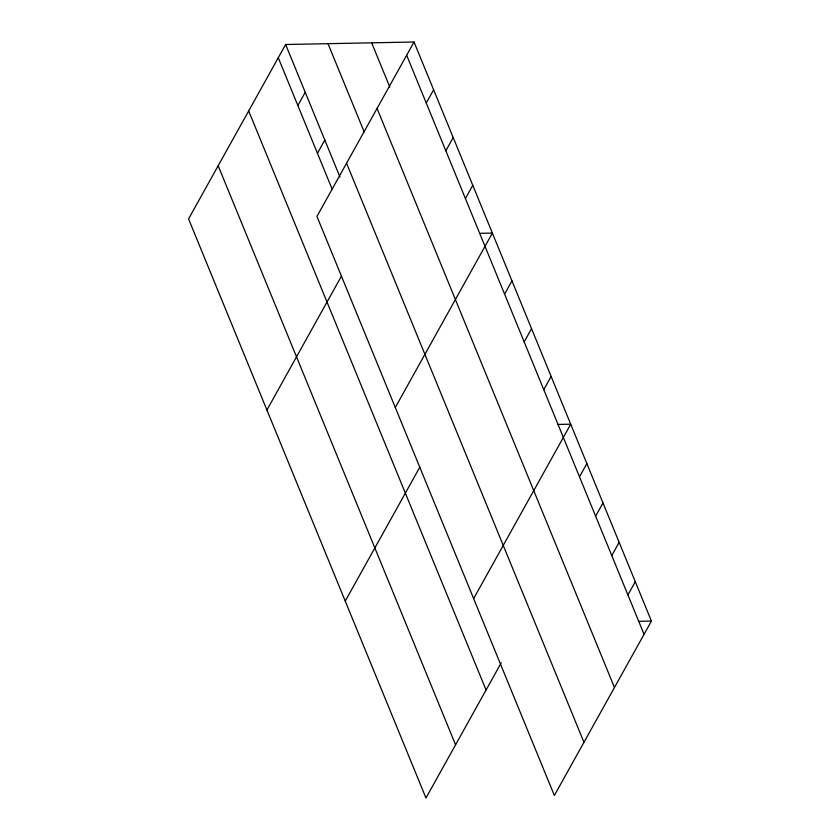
<?xml version="1.0" encoding="UTF-8"?>
<svg xmlns="http://www.w3.org/2000/svg" width="840" height="840" viewBox="0 0 840 840"><rect width="100%" height="100%" fill="white"/><g stroke="black" fill="none" stroke-linecap="round" stroke-linejoin="round"><path stroke-width="1.26" d="M414.036 42L316.953 216.416L554.358 795.49L651.43 621.075L414.036 42L285.642 44.51L188.57 218.925L425.964 798L501.186 662.855M297.864 105.525L305.235 92.285M317.447 153.3L324.818 140.059M426.248 103.016L433.619 89.775M266.91 410.025L341.502 276.003M445.83 150.791L453.201 137.55M465.423 198.566L472.794 185.325M395.294 407.516L492.377 233.09L479.535 233.341M504.588 294.116L511.959 280.865M345.251 601.115L419.843 467.103M524.181 341.88L531.552 328.639M543.764 389.655L551.135 376.415M473.634 598.605L570.717 424.19L557.875 424.442M579.495 476.805L586.866 463.565M595.634 516.191L603.005 502.94M611.772 555.566L619.143 542.315M627.921 594.941L635.292 581.7M638.6 621.327L651.43 621.075M406.665 55.241L644.059 634.316M371.669 42.83L389.781 87.024M377.055 108.433L614.46 687.509M328.01 43.68L364.245 132.059M346.563 163.233L583.957 742.298M285.642 44.51L339.99 177.083M278.271 57.75L332.136 189.126M248.672 110.943L486.066 690.018M218.169 165.743L455.574 744.818"/></g></svg>
